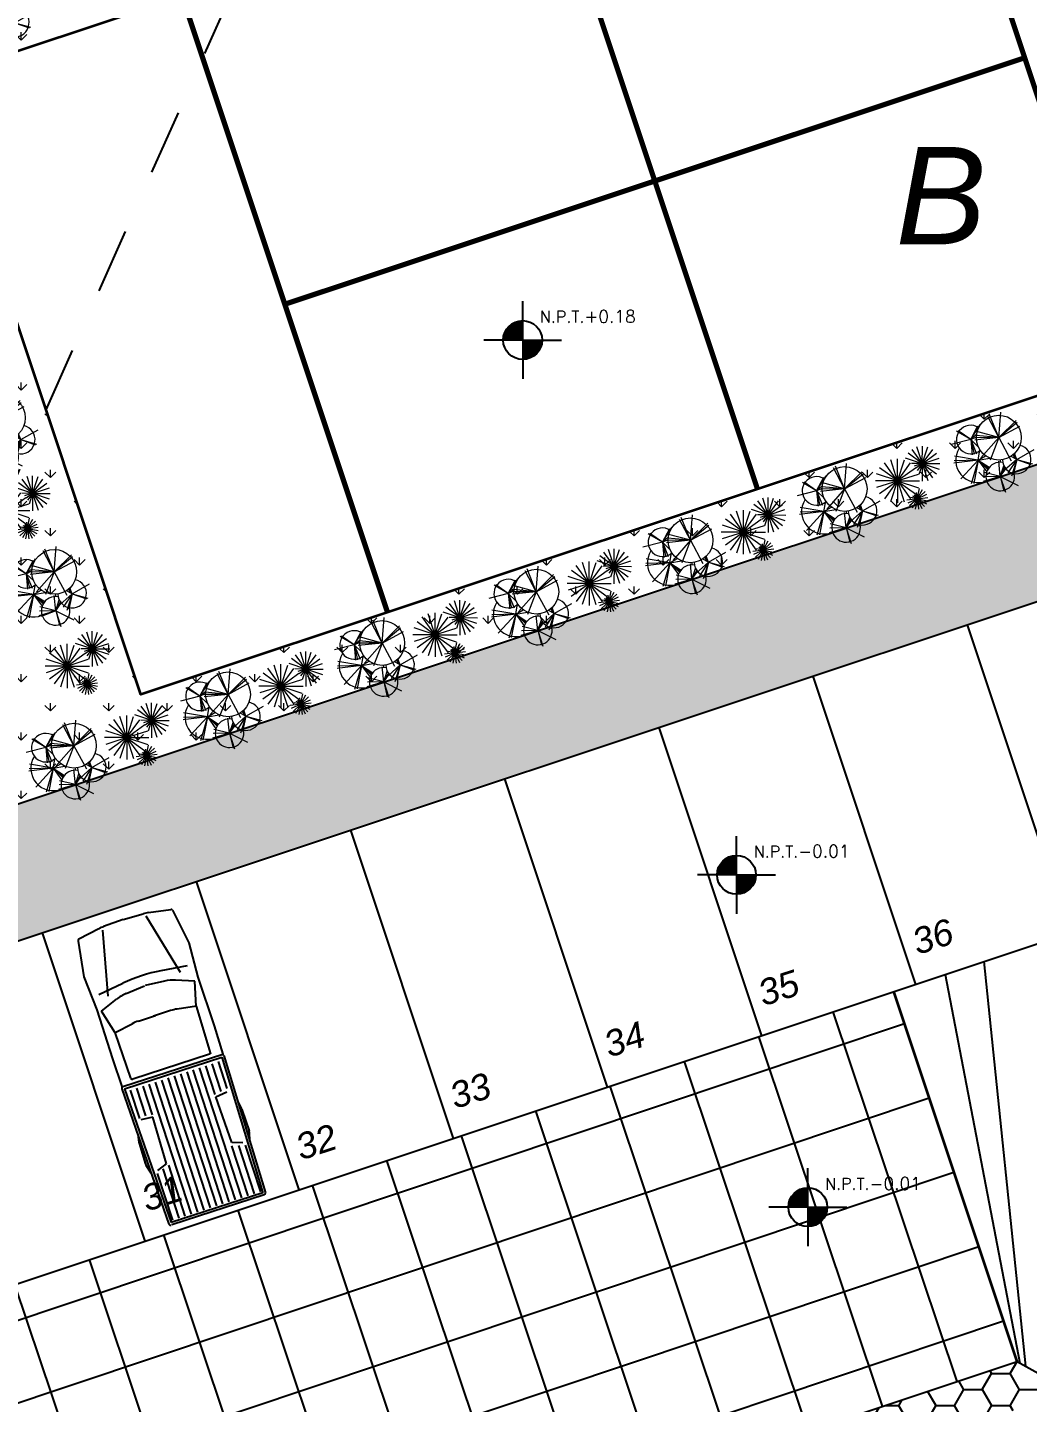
# Model space of a CAD drawing. Header units: millimetres. Extents: x 525387 to 527545, y 2235066 to 2235448.
# Drawn here: x 525603.71 to 525619.1, y 2235249.97 to 2235271.14 of the extents above; entities that cross this region are included whole.
import ezdxf
from ezdxf.enums import TextEntityAlignment as Align

# ---------------------------------------------------------------- set-up
doc = ezdxf.new("R2010")
doc.units = ezdxf.units.MM
doc.linetypes.add('JIS_02_1.0', pattern=[2, 1, -1])
for name, color, linetype in [('auxiliar', 6, 'Continuous'), ('EJES', 1, 'Continuous'), ('muebles', 2, 'Continuous'), ('pie de plano', 7, 'Continuous'), ('PISOS', 7, 'Continuous'), ('Texto', 7, 'Continuous')]:
    doc.layers.add(name, color=color, linetype=linetype)
doc.layers.add('jardin', color=72, linetype='Continuous', lineweight=5)
doc.layers.add('muro', color=5, linetype='Continuous', lineweight=35)
doc.styles.add('ARIAL', font='ariali.ttf')
doc.styles.add('NIVEL', font='romans')
pattern_1 = [(90, (-1981.939004174666, -211.1523106675595), (-0.449012806, 0.449012806), [0.1190625, -0.778963112]), (45, (-1981.939004174666, -211.1523106675595), (-0.4490128060534577, 0.4490128060534577), [0.1190625, -0.5159375]), (135, (-1981.939004174666, -211.1523106675595), (-0.4490128060534577, -0.4490128060534576), [0.1190625, -0.5159375])]
pattern_2 = [(0, (-1981.939004174666, -211.1523106675595), (0.428625, 0.24746675805), [0.2857499999999999, -0.5714999999999999]), (120, (-1981.939004174666, -211.1523106675595), (-0.4286249990634771, 0.2474667596721052), [0.2857499999999998, -0.5714999999999996]), (59.99999999999999, (-1981.939004174666, -211.1523106675595), (9.36522819294794e-10, 0.494933517722105), [-0.5714999999999999, 0.2857499999999999])]

# ---------------------------------------------------------------- blocks, each defined once
blk = doc.blocks.new('Arbo-p12')
at = {"color": 0, "linetype": 'ByBlock', "lineweight": 0}
for p, q in [((-0.09945709401501, 0.1825524877638605), (-0.3403838269256559, 0.4051013730745814)), ((-0.09945709401501, 0.1825524877638605), (-0.1356132411272652, 0.4940981494850954)), ((-0.09945709401501, 0.1825524877638605), (-0.1074507220736416, 0.4894871847450658)), ((-0.09945709401501, 0.1825524877638605), (-0.04596247985850208, 0.4867876671657798)), ((0.1654444836079677, 0.2784894576247351), (0.1012380212751178, 0.5282004195085828)), ((0.1654444836079677, 0.2784894576247351), (0.2733940111910297, 0.4590283148584596)), ((0.1654444836079677, 0.2784894576247351), (0.2773408917322135, 0.4382920194160924)), ((-0.09945709401501, 0.1825524877638605), (-0.4038031262973748, 0.2714040318060841)), ((-0.09945709401501, 0.1825524877638605), (-0.3980144917112823, 0.2385292821627031)), ((-0.09945709401501, 0.1825524877638605), (-0.2491042509019152, 0.07191034251168738)), ((-0.09945709401501, 0.1825524877638605), (-0.2183721527725425, 0.05834102786364928)), ((-0.09945709401501, 0.1825524877638605), (-0.2032355424297066, 0.0489319366850588)), ((-0.09945709401501, 0.1825524877638605), (-0.1899574522912311, 0.03883172599978091)), ((-0.09945709401501, 0.1825524877638605), (0.03442190526441326, 0.159203816530546)), ((-0.09945709401501, 0.1825524877638605), (-0.07240588186543039, 0.03245811781874022)), ((-0.09945709401501, 0.1825524877638605), (-0.04203283865625145, 0.08610863659155533)), ((0.1654444836079677, 0.2784894576247351), (-0.02910967280313285, 0.2589447612715267)), ((0.1654444836079677, 0.2784894576247351), (-0.02305159788099669, 0.2349050050647519)), ((0.1654444836079677, 0.2784894576247351), (-0.01607567987874499, 0.2021488315189971)), ((0.1654444836079677, 0.2784894576247351), (0.07460698168316968, 0.1810547487095855)), ((0.1912869320984432, -0.08140291117061205), (0.1580292908201565, 0.2263884639274987)), ((0.1654444836079677, 0.2784894576247351), (0.2028990161379305, 0.2055873213512632)), ((0.1654444836079677, 0.2784894576247351), (0.2330999254421608, 0.2027623710971878)), ((0.1654444836079677, 0.2784894576247351), (0.3572435578118477, 0.1567404148424138)), ((0.1654444836079677, 0.2784894576247351), (0.3436585484460159, 0.1852775967678375)), ((0.1912869320984432, -0.08140291117061205), (0.1885154619919192, 0.2180697781140359)), ((0.1912869320984432, -0.08140291117061205), (0.2716595651876356, 0.2152968828428821)), ((0.1912869320984432, -0.08140291117061205), (0.2190016331636822, 0.212523987571728)), ((-0.3074832109905653, -0.1018937197444366), (-0.3809867018928431, 0.0853118911108058)), ((-0.3074832109905653, -0.1018937197444366), (-0.3725427538281328, 0.1157687946434195)), ((-0.3074832109905653, -0.1018937197444366), (-0.3104882755280723, 0.1066058052098178)), ((-0.3074832109905653, -0.1018937197444366), (-0.2578444630142112, 0.1008138822734795)), ((0.1912869320984432, -0.08140291117061205), (-0.09971742908656489, 0.02951289967555382)), ((0.1912869320984432, -0.08140291117061205), (-0.0664597878082781, 0.1459745010640283)), ((0.1912869320984432, -0.08140291117061205), (0.4601195324312601, 0.06001474765824955)), ((0.1912869320984432, -0.08140291117061205), (0.4850627633899749, 0.03783158548901633)), ((-0.3074832109905653, -0.1018937197444366), (-0.507343275403616, -0.1674935225602729)), ((-0.3074832109905653, -0.1018937197444366), (-0.4967330011342612, -0.1492454022568394)), ((-0.3074832109905653, -0.1018937197444366), (-0.4226588173356135, -0.3325723143155553)), ((-0.3074832109905653, -0.1018937197444366), (-0.112246912438887, -0.08118529650845765)), ((-0.3074832109905653, -0.1018937197444366), (-0.168457054476695, -0.1474484213565678)), ((-0.3074832109905653, -0.1018937197444366), (-0.193463941107007, -0.1623478726825746)), ((-0.3074832109905653, -0.1018937197444366), (-0.2069262341160077, -0.1728698851188635)), ((-0.08741089502086342, -0.3119095872141122), (-0.2277341135656372, -0.157430554482322)), ((0.1912869320984432, -0.08140291117061205), (-0.1052603692996122, -0.242230836897553)), ((0.1912869320984432, -0.08140291117061205), (0.338174847744209, -0.3531466477437188)), ((0.1912869320984432, -0.08140291117061205), (0.388061309661639, -0.3170990092187149)), ((0.1912869320984432, -0.08140291117061205), (0.4130045406203537, -0.3032345328629442)), ((0.1912869320984432, -0.08140291117061205), (0.5183204046682617, -0.1063589686109994)), ((-0.08741089502086342, -0.3119095872141122), (-0.304254691591202, -0.2441712511492324)), ((-0.08741089502086342, -0.3119095872141122), (-0.2837221160287666, -0.2681990802747973)), ((-0.08741089502086342, -0.3119095872141122), (-0.2619663918384558, -0.1978417966254108)), ((-0.08741089502086342, -0.3119095872141122), (-0.1539477203546766, -0.4952958347374364)), ((-0.08741089502086342, -0.3119095872141122), (-0.1447490113881557, -0.5142946654390551)), ((-0.08741089502086342, -0.3119095872141122), (-0.04879098096027828, -0.2390760849195701)), ((-0.08741089502086342, -0.3119095872141122), (-0.02860795749807729, -0.266185138638608)), ((-0.08741089502086342, -0.3119095872141122), (-0.02001231440516832, -0.2759558923497915)), ((-0.08741089502086342, -0.3119095872141122), (-0.01275229881134759, -0.2835568780088644)), ((-0.08741089502086342, -0.3119095872141122), (0.03946655136610412, -0.5363648118995229))]:
    blk.add_line(p, q, dxfattribs=at)
blk.add_circle((0.1912869320984432, -0.08140291117061205), 0.2872250582012303, dxfattribs=at)
for centre, radius, start, end in [((-0.09945709401501, 0.1825524877638605), 0.2872250582012303, 57.49040998641255, 202.5719847777969), ((0.1654444836079677, 0.2784894576247352), 0.1833465435664465, 326.1895167280852, 222.0247516634134), ((-0.3074832109905652, -0.1018937197444367), 0.1833465435664465, 350.2838044240218, 282.3951209920781), ((-0.08741089502086331, -0.3119095872141122), 0.1833465435664465, 91.44372134915663, 347.743530791549), ((-0.09945709401501, 0.1825524877638605), 0.2872250582012303, 265.0692222164591, 270.8897798021474)]:
    blk.add_arc(centre, radius, start, end, dxfattribs=at)
blk = doc.blocks.new('Arbo-p11')
at = {"color": 0, "linetype": 'ByBlock', "lineweight": 0}
for p, q in [((-0.03763756430225819, 0.163374348153109), (-0.217159280900016, 0.4104647932102127)), ((-0.03849758010914052, 0.1629361482125352), (-0.1328777318256156, 0.4534083873864336)), ((-0.04126426564766718, 0.163374348153109), (0.1382574509500902, 0.4104647932102127)), ((-0.04040424984078574, 0.1629361482125356), (0.05397590187568934, 0.453408387386434)), ((-0.03945091497496268, 0.1627851548033699), (-0.03945091497496268, 0.4682057414846272)), ((-0.03651685195300371, 0.1649168763686711), (-0.3269890911269016, 0.2592970280851462)), ((-0.03695505189357619, 0.1640568605617892), (-0.2840454969506803, 0.3435785771595471)), ((-0.04238497799692166, 0.1649168763686707), (0.2480872611769762, 0.2592970280851462)), ((-0.04194677805634829, 0.1640568605617892), (0.2051436670007558, 0.3435785771595471)), ((-0.2836893419357962, -0.1074223704625676), (-0.3456976836416141, 0.02482332054843036)), ((-0.03636585854383846, 0.1658702112344946), (-0.341786445225096, 0.1658702112344946)), ((-0.03651685195300371, 0.1668235461003168), (-0.3269890911269024, 0.0724433943838417)), ((-0.2841327870895041, -0.1075505428520331), (-0.3022400585782223, 0.03738421471603844)), ((-0.03695505189357708, 0.1676835619071991), (-0.2840454969506812, -0.01183815469055874)), ((-0.03763756430225819, 0.1683660743158798), (-0.217159280900016, -0.07872437074122432)), ((-0.03849758010913963, 0.1688042742564531), (-0.1328777318256151, -0.1216679649174452)), ((-0.04253597140608691, 0.1658702112344942), (0.2628846152751703, 0.1658702112344942)), ((-0.04238497799692166, 0.1668235461003172), (0.2480872611769771, 0.07244339438384215)), ((-0.0419467780563474, 0.1676835619071991), (0.2051436670007558, -0.01183815469055874)), ((-0.04126426564766718, 0.1683660743158793), (0.1382574509500902, -0.07872437074122476)), ((-0.04040424984078574, 0.1688042742564527), (0.05397590187568934, -0.1216679649174456)), ((-0.03945091497496268, 0.1689552676656188), (-0.03945091497496268, -0.1364653190156383)), ((0.1953335022018055, -0.175060160876516), (0.3382228357914097, 0.02161013450439094)), ((0.1960180271041445, -0.1754089437350702), (0.2711393953621688, 0.05579085464273289)), ((-0.2828517013715308, -0.1059036536696404), (-0.4277864589396019, -0.1240109251583587)), ((-0.2828668342738896, -0.1063650025192488), (-0.4263034345084373, -0.07879873789677308)), ((-0.2829798737609963, -0.105460208515933), (-0.4152255647719942, -0.1674685502217509)), ((-0.2830237911541527, -0.1067990950249508), (-0.41092166024266, -0.03625767233798807)), ((-0.2832388050357755, -0.1050780745594337), (-0.3898502998436337, -0.2049176779586645)), ((-0.2833072079792969, -0.1071634391877884), (-0.3831468113785281, -0.0005519443799301416)), ((-0.2836031491986131, -0.1047946577342894), (-0.3541445718855762, -0.2326925268227972)), ((-0.2840372417043147, -0.1046377008540264), (-0.3116035063267912, -0.2480743010885737)), ((-0.2857796762718963, -0.1062694571340594), (-0.1965552848700394, -0.09512230164397431)), ((-0.285764543369537, -0.1058081082844519), (-0.1423279431349898, -0.1333743729069276)), ((-0.2856515038824312, -0.1067129022877672), (-0.2213026976848658, -0.0765405561602234)), ((-0.2856075864892744, -0.1053740157787499), (-0.1577097174007671, -0.1759154384657121)), ((-0.2853925726076516, -0.1070950362442666), (-0.236504216537871, -0.06131203611239458)), ((-0.2853241696641302, -0.1050096716159123), (-0.185484566264899, -0.2116211664237705)), ((-0.285028228444814, -0.1073784530694117), (-0.2500939734895338, -0.04403954386138023)), ((-0.2849420357076313, -0.1047507403411331), (-0.222933694001813, -0.2369964313521306)), ((-0.2845941359391124, -0.1075354099496743), (-0.2667433379524853, -0.01465166927093722)), ((-0.284498590553923, -0.1046225679516676), (-0.2663913190652047, -0.2495573255197391)), ((0.199232362684991, -0.1730735922363042), (-0.04386549156077259, -0.1730735922363042)), ((0.1991121803024865, -0.1723147905367287), (-0.0320876180753167, -0.2474361587947539)), ((0.1987633974439318, -0.1716302656343892), (0.002093102063025251, -0.3145195992239943)), ((0.1991121803024865, -0.1738323939358805), (0.04939654229667245, -0.1251868343137158)), ((0.1982201554056353, -0.1710870235960928), (0.0553308218160311, -0.3677573189769997)), ((0.1987633974439327, -0.17451691883822), (0.1013662940220794, -0.1037537810977064)), ((0.1975356305032963, -0.1707382407375385), (0.122414262245272, -0.4019380391153416)), ((0.1982201554056353, -0.175060160876516), (0.1326960331551021, -0.08487394365613823)), ((0.1975356305032954, -0.1754089437350707), (0.1609826787180497, -0.062910525790458)), ((0.1943212949224498, -0.1730735922363046), (0.4374191491682133, -0.1730735922363046)), ((0.1944414773049543, -0.1738323939358809), (0.4256412756827566, -0.09871102567785575)), ((0.1944414773049543, -0.1723147905367283), (0.4256412756827574, -0.2474361587947535)), ((0.194790260163509, -0.17451691883822), (0.3914605555444155, -0.03162758524861489)), ((0.194790260163509, -0.1716302656343892), (0.3914605555444155, -0.3145195992239943)), ((0.1953335022018055, -0.1710870235960932), (0.3382228357914097, -0.3677573189770001)), ((0.1960180271041445, -0.170738240737539), (0.2711393953621688, -0.4019380391153421)), ((0.1967768288037199, -0.1755291261175752), (0.1967768288037199, -0.02587380216266869)), ((0.1967768288037199, -0.1706180583550335), (0.1967768288037199, -0.4137159126007971))]:
    blk.add_line(p, q, dxfattribs=at)
blk = doc.blocks.new('Chtr02pl')
at = {"color": 0, "linetype": 'ByBlock'}
for p, q in [((0.1695824161478754, 0.7926166130251318), (0.7237127086335136, 0.8785611797595152)), ((0.7237127086335136, 0.8785611797595152), (1.268196613188422, 0.8425142143667586)), ((1.268196613188422, 0.8425142143667586), (2.05903626673819, 0.850948401731614)), ((2.05903626673819, 0.850948401731614), (2.515077348322734, 0.8417330182348906)), ((2.541007623328198, 0.8540390920206846), (4.746410936604832, 0.8079869190737554)), ((3.286260531017092, 0.8384770786748845), (3.405694463564203, 0.858566465475576)), ((3.417217345689721, 0.8596138941695699), (3.759423091808685, 0.8646297719409972)), ((3.917667008297485, 0.8252923518194848), (3.78022767657194, 0.8620506613827388)), ((0.08877819192207426, 0.4298531826188423), (0.1484533574621878, 0.7718823999188658)), ((1.051396921454682, 0.743616373315831), (0.9994884181771226, 0.3363153151906886)), ((1.310709407429385, 0.7807234862817154), (1.205829929720039, 0.5059332336152806)), ((1.689511043588368, 0.6828117723945866), (1.310709407429385, 0.7807234862817154)), ((1.687342050804375, 0.6849349893992098), (1.637627545063708, 0.3929365094879813)), ((2.451278779986978, 0.6727283699092368), (1.687342050804375, 0.6849349893992098)), ((2.452619347510051, 0.6476826309720423), (2.452619347510051, -0.5915892100047699)), ((2.515077348322734, -0.7725512069239926), (2.515077348322734, 0.8417330182348906)), ((2.55317734832272, -0.7595915487000298), (2.55317734832272, 0.8156849696672452)), ((2.55317734832272, 0.8156849696672452), (4.73318066159942, 0.7701631873231918)), ((2.601559734135662, 0.7392467104836555), (3.034301676980306, 0.7392467104836555)), ((2.601559734135662, 0.6376467104836365), (3.051271949248701, 0.6376467104836365)), ((3.105499316717214, 0.5380100771000684), (3.087423727548469, 0.7234764912841456)), ((3.90633440389712, 0.7161124345082044), (3.850071831646062, 0.5577557517544278)), ((3.925240971072185, 0.6376467104836365), (4.705873495419326, 0.6376467104836365)), ((3.950696379474778, 0.7392467104836555), (4.705873495419326, 0.7392467104836555)), ((4.73318066159942, 0.7701631873231918), (4.73318066159942, -0.7140697663559195)), ((4.771280661599405, 0.7825924549443357), (4.771280661599405, -0.7137934981064973)), ((1.118260725949142, 0.612329002953004), (0.1302136577611464, 0.3785713328362021)), ((2.601559734135662, 0.5360467104836175), (3.068242221517096, 0.5360467104836175)), ((2.601559734135662, 0.4344467104836554), (4.705873495419326, 0.4344467104836554)), ((3.850071831646062, 0.5577557517544278), (3.105499316717214, 0.5380100771000684)), ((3.899785562669535, 0.5360467104836175), (4.705873495419326, 0.5360467104836175)), ((0.06741513206350191, 0.02804671048363616), (0.08018758176945084, 0.3492945747386216)), ((1.167842168941149, 0.3389339804673455), (1.142659459887568, 0.03522133344887379)), ((1.628985022874758, 0.2881039690864213), (1.630122813460275, 0.0125175207912207)), ((2.601559734135662, 0.3328467104836363), (4.705873495419326, 0.3328467104836363)), ((2.601559734135662, 0.2312467104836173), (4.705873495419326, 0.2312467104836173)), ((0.06741513206350191, 0.02804671048363616), (0.08018758176945084, -0.2932011537713493)), ((1.167842168941149, -0.2828405595000731), (1.142659459887568, 0.02087208751839853)), ((1.628985022874758, -0.232010548119149), (1.630122813460275, 0.04357590017599478)), ((2.601559734135662, 0.1296467104836552), (4.705873495419326, 0.1296467104836552)), ((2.601559734135662, 0.02804671048363616), (4.705873495419326, 0.02804671048363616)), ((2.601559734135662, -0.07355328951638285), (4.705873495419326, -0.07355328951638285)), ((2.601559734135662, -0.175153289516345), (4.705873495419326, -0.175153289516345)), ((0.08877819192207426, -0.37375976165157), (0.1484533574621878, -0.7157889789515934)), ((1.118260725949142, -0.5562355819857316), (0.1302136577611464, -0.3224779118689298)), ((1.051396921454682, -0.6875229523485586), (0.9994884181771226, -0.2802218942234163)), ((1.687342050804375, -0.6288415684319375), (1.637627545063708, -0.336843088520709)), ((2.601559734135662, -0.276753289516364), (4.705873495419326, -0.276753289516364)), ((2.601559734135662, -0.378353289516383), (4.705873495419326, -0.378353289516383)), ((1.310709407429385, -0.7246300653144431), (1.205829929720039, -0.4498398126480652)), ((1.689511043588368, -0.6267183514273142), (1.310709407429385, -0.7246300653144431)), ((2.427625165764823, -0.6170128999650615), (1.687342050804375, -0.6288415684319375)), ((2.601559734135662, -0.4799532895163452), (3.068242221517096, -0.4799532895163452)), ((2.601559734135662, -0.5815532895163642), (3.051271949248701, -0.5815532895163642)), ((3.105499316717214, -0.4819166561327961), (3.087423727548469, -0.6673830703168733)), ((3.850071831646062, -0.5016623307871555), (3.105499316717214, -0.4819166561327961)), ((3.90633440389712, -0.6600190135409321), (3.850071831646062, -0.5016623307871555)), ((3.88281529040114, -0.4799532895163452), (4.705873495419326, -0.4799532895163452)), ((3.908270698803733, -0.5815532895163642), (4.705873495419326, -0.5815532895163642)), ((0.1695824161478754, -0.7365231920578594), (0.7237127086335136, -0.8224677587922429)), ((0.7237127086335136, -0.8224677587922429), (1.268196613188422, -0.7864207933994862)), ((1.268196613188422, -0.7864207933994862), (2.05903626673819, -0.7948549807643417)), ((2.05903626673819, -0.7948549807643417), (2.522570764718353, -0.7854881751511016)), ((2.541007623328198, -0.7979456710534123), (4.746410936604832, -0.7518934981064831)), ((2.55317734832272, -0.7595915487000298), (4.73318066159942, -0.7140697663559195)), ((2.601559734135662, -0.6831532895163832), (3.059757085382898, -0.6831532895163832)), ((3.286260531017092, -0.7823836577076122), (3.405694463564203, -0.8024730445083037)), ((3.417217345689721, -0.8035204732022976), (3.759423091808685, -0.8085363509737249)), ((3.917667008297485, -0.7691989308522125), (3.78022767657194, -0.8059572404154665)), ((3.950696379474778, -0.6831532895163832), (4.705873495419326, -0.6831532895163832))]:
    blk.add_line(p, q, dxfattribs=at)
for centre, radius, start, end in [((2.540477348322725, 0.8286446278912649), 0.0254, 88.80375089556102, 180), ((3.418334126573029, 0.7834220783331034), 0.07619999999999999, 90.83975225931604, 99.54805961684913), ((3.760539872691993, 0.7884379561045307), 0.07619999999999999, 75.02662664068635, 90.83975225931594), ((0.1734753633995751, 0.7675167133899663), 0.0254, 98.81622288351262, 170.1030056673582), ((2.427219361788048, 0.6477095628098368), 0.0254, 359.9392487823791, 89.08457305436019), ((4.745880661599415, 0.7825924549443357), 0.0254, 359.9999999999999, 88.80375089556097), ((0.6893063344196548, 0.3250767059250279), 0.6095999999999999, 170.1030056673586, 177.7231841728294), ((1.775357381576384, 0.2885611066486149), 0.6095999999999999, 159.1095934835429, 175.2600923175067), ((3.418323887437509, 0.02804671048363616), 2.4384, 172.7370896758651, 187.2629103241347), ((2.23857982748217, 0.2906207518743713), 0.6095999999999999, 170.3376971659614, 180.2365509208677), ((0.6893063344196548, -0.2689832849577556), 0.6095999999999999, 182.2768158271705, 189.8969943326414), ((1.775357381576384, -0.2324676856813426), 0.6095999999999999, 184.7399076824933, 200.890406516457), ((2.23857982748217, -0.234527330907099), 0.6095999999999999, 179.7634490791323, 189.6623028340385), ((2.427219361788048, -0.5916161418425645), 0.0254, 270.9154269456398, 0.06075121762085399), ((0.1734753633995751, -0.711423292422694), 0.0254, 189.8969943326417, 261.1837771164875), ((2.540477348322725, -0.7725512069239926), 0.0254, 180, 271.1962491044389), ((3.418334126573029, -0.7273286573658311), 0.07619999999999999, 260.4519403831508, 269.160247740684), ((3.760539872691993, -0.7323445351372584), 0.07619999999999999, 269.160247740684, 284.9733733593137), ((4.745880661599415, -0.7264990339770634), 0.0254, 271.196249104439, 3.684970775476871e-14)]:
    blk.add_arc(centre, radius, start, end, dxfattribs=at)
blk = doc.blocks.new('Nptpl')
at = {"color": 0, "linetype": 'ByBlock'}
for q in [(4.263256414560601e-14, 0.1666666666669414), (-0.166666666666624, 2.747431911605721e-13), (4.263256414560601e-14, -0.1666666666663919), (0.1666666666667093, 2.747431911605721e-13)]:
    blk.add_line((4.263256414560601e-14, 2.747431911605721e-13), q, dxfattribs=at)
at = {"color": 0, "linetype": 'ByBlock', "const_width": 0.08333333333333333}
for points in [[(8.526512829121202e-14, 0.04166666666886461, 0.4142135623846828), (-0.0416666666665814, 5.494863823211441e-13, 1)], [(8.526512829121202e-14, -0.04166666666777037, 0.4142135623829513), (0.04166666666650087, 5.494863823211441e-13, 1)]]:
    blk.add_lwpolyline(points, format="xyb", dxfattribs=at)
at = {"color": 0, "linetype": 'ByBlock'}
blk.add_circle((0, 0), 0.08333333333333333, dxfattribs=at)
at = {"color": 0, "linetype": 'ByBlock', "style": 'NIVEL'}
blk.add_text('N.P.T.', height=0.05, dxfattribs=at).set_placement((0.2646358372095595, 0.07474815208612709), align=Align.RIGHT)
blk.add_attdef('NPT-PLA', (0.2646358372095595, 0.07474815208612709), '', height=0.05, dxfattribs=at)

msp = doc.modelspace()

# ---------------------------------------------------------------- hatches: boundary and pattern name
at = {"layer": 'jardin'}
h = msp.add_hatch(dxfattribs=at)
h.set_pattern_fill('GRASS', color=72, scale=0.025)
h.set_pattern_definition([(90, (194.1935024295235, -22.17156315827742), (-0.449012806, 0.449012806), [0.1190625, -0.778963112]), (45, (194.1935024295235, -22.17156315827742), (-0.4490128060534577, 0.4490128060534577), [0.1190625, -0.5159375]), (135, (194.1935024295235, -22.17156315827742), (-0.4490128060534577, -0.4490128060534576), [0.1190625, -0.5159375])])
edge = h.paths.add_edge_path()
edge.add_line((525532.9685651099, 2235265.018777107), (525533.3434039074, 2235265.946524886))
edge.add_line((525533.3434039074, 2235265.946524886), (525531.9062651811, 2235266.527166621))
edge.add_line((525531.9062651811, 2235266.527166621), (525534.1539047417, 2235272.090269749))
edge.add_line((525534.1539047417, 2235272.090269749), (525536.193709222, 2235271.266135243))
edge.add_line((525536.193709222, 2235271.266135243), (525536.562877167, 2235272.179857971))
edge.add_line((525536.562877167, 2235272.179857971), (525545.1662853189, 2235268.821973717))
edge.add_line((525545.1662853189, 2235268.821973717), (525547.3497467478, 2235274.82330218))
edge.add_line((525547.3497467478, 2235274.82330218), (525544.7313748535, 2235273.015255336))
edge.add_line((525544.7313748535, 2235273.015255336), (525543.2781960585, 2235272.639106617))
edge.add_line((525543.2781960585, 2235272.639106617), (525541.1485370866, 2235273.090486108))
edge.add_line((525541.1485370866, 2235273.090486108), (525539.9398361517, 2235273.743141092))
edge.add_line((525539.9398361517, 2235273.743141092), (525538.2110542965, 2235276.000038548))
edge.add_line((525538.2110542965, 2235276.000038548), (525537.3736256876, 2235277.555641114))
edge.add_line((525537.3736256876, 2235277.555641114), (525537.8291464725, 2235279.042329289))
edge.add_line((525537.8291464725, 2235279.042329289), (525538.5619413613, 2235280.955201727))
edge.add_line((525538.5619413613, 2235280.955201727), (525539.6831508342, 2235281.758453705))
edge.add_line((525539.6831508342, 2235281.758453705), (525542.1579888097, 2235281.527801211))
edge.add_line((525542.1579888097, 2235281.527801211), (525543.0625858817, 2235281.397905624))
edge.add_line((525543.0625858817, 2235281.397905624), (525544.237610196, 2235281.544910648))
edge.add_line((525544.237610196, 2235281.544910648), (525545.2389396823, 2235280.937943125))
edge.add_line((525545.2389396823, 2235280.937943125), (525545.3998439282, 2235280.590086101))
edge.add_line((525545.3998439282, 2235280.590086101), (525546.3509289569, 2235280.368002899))
edge.add_line((525546.3509289569, 2235280.368002899), (525547.600497491, 2235279.717446517))
edge.add_line((525547.600497491, 2235279.717446517), (525548.5040015223, 2235277.995816217))
edge.add_line((525548.5040015223, 2235277.995816217), (525549.4494635365, 2235280.59445525))
edge.add_line((525549.4494635365, 2235280.59445525), (525547.0341694856, 2235282.223591658))
edge.add_arc((525553.4010597232, 2235290.10956279), 10.13537527618222, 170.284472681075, 231.0836617792268, ccw=False)
edge.add_line((525543.4110483121, 2235291.819973266), (525550.0208712292, 2235308.245539475))
edge.add_arc((525555.8299656212, 2235305.755869185), 6.320129413924658, 80.38193008596693, 156.8009227968103, ccw=False)
edge.add_line((525556.8859309562, 2235311.987159021), (525568.065963876, 2235310.309437103))
edge.add_line((525568.065963876, 2235310.309437103), (525571.100602373, 2235308.445894439))
edge.add_line((525571.100602373, 2235308.445894439), (525574.6095270728, 2235309.283263758))
edge.add_line((525574.6095270728, 2235309.283263758), (525591.9766387951, 2235306.280143735))
edge.add_line((525591.9766387951, 2235306.280143735), (525597.5764745408, 2235303.843793575))
edge.add_line((525597.5764745408, 2235303.843793575), (525606.9181822436, 2235297.037171795))
edge.add_line((525606.9181822436, 2235297.037171795), (525607.4802795019, 2235296.512781397))
edge.add_line((525607.4802795019, 2235296.512781397), (525607.7313576707, 2235296.885019429))
edge.add_line((525607.7313576707, 2235296.885019429), (525605.0168321515, 2235299.331365688))
edge.add_line((525605.0168321515, 2235299.331365688), (525606.1571826885, 2235308.315870588))
edge.add_line((525606.1571826885, 2235308.315870588), (525587.9557378056, 2235310.626073285))
edge.add_line((525587.9557378056, 2235310.626073285), (525576.383262146, 2235312.094899778))
edge.add_line((525576.383262146, 2235312.094899778), (525549.9333449753, 2235316.064083598))
edge.add_line((525549.9333449753, 2235316.064083598), (525525.9451853664, 2235256.452939874))
edge.add_line((525525.9451853664, 2235256.452939874), (525533.2269897189, 2235254.979274598))
edge.add_arc((525533.8274825849, 2235265.506826035), 10.54466362321378, 266.7353789843571, 327.767703411439)
edge.add_arc((525538.862284269, 2235264.345332306), 5.916612411177084, 311.0411354373542, 382.0561272641166)
edge.add_line((525544.3458979388, 2235266.567107169), (525544.7558909323, 2235267.693988821))
edge.add_line((525544.7558909323, 2235267.693988821), (525540.3056363409, 2235269.430909766))
edge.add_line((525540.3056363409, 2235269.430909766), (525538.1183970077, 2235264.017302446))
edge.add_line((525538.1183970077, 2235264.017302446), (525535.220947462, 2235265.18794805))
edge.add_line((525535.220947462, 2235265.18794805), (525534.8463408679, 2235264.260764197))
edge.add_line((525534.8463408679, 2235264.260764197), (525534.1128909915, 2235263.949433194))
edge.add_arc((525532.2472092394, 2235263.099885316), 2.049999999645656, -100.03482796230941, 24.482393480616622, ccw=False)
edge.add_line((525531.890003354, 2235261.081246181), (525531.4886372016, 2235260.087830096))
edge.add_arc((525530.6343550509, 2235259.107931118), 1.299999999730877, -272.9178751744206, 48.917875213800016, ccw=False)
edge.add_line((525530.7005309252, 2235260.4062457), (525531.1018970774, 2235261.399661786))
edge.add_arc((525532.2472092387, 2235263.099885316), 2.049999999851757, 69.39759662553149, 236.0348279646576, ccw=False)
h.paths.add_polyline_path([(525537.1375270657, 2235274.936899961), (525536.4819655273, 2235273.314328216), (525534.905752974, 2235273.951159425), (525535.5613145124, 2235275.573731171)], flags=16)
h = msp.add_hatch(dxfattribs=at)
h.set_pattern_fill('GRASS', color=72, scale=0.025)
h.set_pattern_definition(pattern_1)
edge = h.paths.add_edge_path()
edge.add_line((525636.9455999916, 2235268.081293845), (525638.9229341198, 2235271.135288808))
edge.add_line((525638.9229341198, 2235271.135288808), (525645.1812575532, 2235268.538234785))
edge.add_line((525645.1812575532, 2235268.538234785), (525645.265557539, 2235271.011437382))
edge.add_line((525645.265557539, 2235271.011437382), (525614.3371159103, 2235290.934354713))
edge.add_line((525614.3371159103, 2235290.934354713), (525609.00669024, 2235295.738165472))
edge.add_line((525609.00669024, 2235295.738165472), (525608.7388687962, 2235295.341104557))
edge.add_line((525608.7388687962, 2235295.341104557), (525615.9158335903, 2235288.645588127))
edge.add_line((525615.9158335903, 2235288.645588127), (525619.4931245319, 2235285.100241358))
edge.add_line((525619.4931245319, 2235285.100241358), (525626.0822137087, 2235278.146163472))
edge.add_line((525626.0822137087, 2235278.146163472), (525630.6105035663, 2235273.191901902))
edge.add_line((525630.6105035663, 2235273.191901902), (525636.2701835615, 2235268.043112235))
edge.add_arc((525636.5945163337, 2235268.298808937), 0.4130042983129986, 218.251455587989, 328.2195720236954)
h = msp.add_hatch(dxfattribs=at)
h.set_pattern_fill('GRASS', color=72, scale=0.025)
h.set_pattern_definition([(90, (0, 0), (-0.449012806, 0.449012806), [0.1190625, -0.778963112]), (45, (0, 0), (-0.4490128060534577, 0.4490128060534577), [0.1190625, -0.5159375]), (135, (0, 0), (-0.4490128060534577, -0.4490128060534576), [0.1190625, -0.5159375])])
edge = h.paths.add_edge_path()
edge.add_line((525618.0629432222, 2235283.701824637), (525614.5294332004, 2235287.203781437))
edge.add_line((525614.5294332004, 2235287.203781437), (525607.2363289868, 2235294.00764637))
edge.add_line((525607.2363289868, 2235294.00764637), (525606.9532373651, 2235293.587946526))
edge.add_line((525606.9532373651, 2235293.587946526), (525614.1828331029, 2235286.843329764))
edge.add_line((525614.1828331029, 2235286.843329764), (525617.7053978947, 2235283.352220457))
edge.add_line((525617.7053978947, 2235283.352220457), (525622.6075460893, 2235278.178528094))
edge.add_line((525622.6075460893, 2235278.178528094), (525624.2520331242, 2235276.442948166))
edge.add_line((525624.2520331242, 2235276.442948166), (525628.7062945096, 2235271.569678852))
edge.add_arc((525634.9186132073, 2235276.559460541), 7.968113007783279, 218.7716957493611, 233.6559660666527)
edge.add_line((525630.1964513541, 2235270.141360173), (525633.1986056595, 2235266.972907857))
edge.add_line((525633.1986056595, 2235266.972907857), (525633.2121527304, 2235266.926232727))
edge.add_line((525633.2121527304, 2235266.926232727), (525633.5744928159, 2235266.883752506))
edge.add_line((525633.5744928159, 2235266.883752506), (525629.0862992101, 2235271.895039319))
edge.add_line((525629.0862992101, 2235271.895039319), (525624.618069241, 2235276.783591227))
edge.add_line((525624.618069241, 2235276.783591227), (525618.0629432222, 2235283.701824637))
h = msp.add_hatch(dxfattribs=at)
h.set_pattern_fill('GRASS', color=72, scale=0.025)
h.set_pattern_definition(pattern_1)
h.paths.add_polyline_path([(525624.6813222884, 2235274.194607804), (525623.3735464438, 2235275.625404818), (525620.1822073393, 2235278.993521426), (525613.3542545586, 2235276.718337057), (525614.1571920076, 2235274.30867784), (525621.2725667717, 2235276.679635867), (525624.4338441414, 2235267.192469515), (525605.4595114372, 2235260.869914776), (525602.2982340675, 2235270.357081128), (525609.4136088316, 2235272.728039155), (525608.5464596848, 2235275.33040119), (525600.9616807719, 2235278.705679202), (525600.4103970624, 2235277.467475718), (525603.7136378972, 2235275.996778143), (525599.9309871166, 2235267.500805387), (525596.9889793183, 2235268.810671652), (525596.445579789, 2235267.590176325), (525600.6724405437, 2235265.708256669), (525602.9180669881, 2235258.969008842), (525627.0727686713, 2235267.017746364)])
at = {"layer": 'PISOS'}
h = msp.add_hatch(dxfattribs=at)
h.set_pattern_fill('HONEY', color=9, scale=0.09)
h.set_pattern_definition(pattern_2)
edge = h.paths.add_edge_path()
edge.add_line((525606.9532373651, 2235293.587946526), (525607.2363289868, 2235294.00764637))
edge.add_line((525607.2363289868, 2235294.00764637), (525606.3479130142, 2235294.836465225))
edge.add_line((525606.3479130142, 2235294.836465225), (525605.8445237541, 2235294.090161281))
edge.add_arc((525605.9721426611, 2235292.896966655), 1.199999999830135, 96.10489892490847, 124.1823590114058)
edge.add_line((525605.2979482228, 2235293.889670971), (525594.7123011063, 2235301.60266077))
edge.add_line((525594.7123011063, 2235301.60266077), (525591.0525401771, 2235303.194932317))
edge.add_line((525591.0525401771, 2235303.194932317), (525575.182638465, 2235305.939154865))
edge.add_line((525575.182638465, 2235305.939154865), (525574.2028669307, 2235306.540823254))
edge.add_line((525574.2028669307, 2235306.540823254), (525573.5749101448, 2235305.518243049))
edge.add_line((525573.5749101448, 2235305.518243049), (525574.7510732597, 2235304.795972457))
edge.add_line((525574.7510732597, 2235304.795972457), (525577.9330706495, 2235304.24574164))
edge.add_line((525577.9330706495, 2235304.24574164), (525579.0839622102, 2235298.82506341))
edge.add_line((525579.0839622102, 2235298.82506341), (525578.0409486827, 2235296.482416672))
edge.add_line((525578.0409486827, 2235296.482416672), (525577.7984083681, 2235295.937662207))
edge.add_line((525577.7984083681, 2235295.937662207), (525576.9142228351, 2235295.426904986))
edge.add_line((525576.9142228351, 2235295.426904986), (525575.7266137406, 2235295.955662622))
edge.add_line((525575.7266137406, 2235295.955662622), (525574.6303591912, 2235296.443746593))
edge.add_line((525574.6303591912, 2235296.443746593), (525574.2236225482, 2235295.530201136))
edge.add_line((525574.2236225482, 2235295.530201136), (525575.3198770975, 2235295.042117164))
edge.add_line((525575.3198770975, 2235295.042117164), (525574.1301672953, 2235292.369985199))
edge.add_line((525574.1301672953, 2235292.369985199), (525575.226421845, 2235291.881901227))
edge.add_line((525575.226421845, 2235291.881901227), (525575.9362163139, 2235293.476125706))
edge.add_line((525575.9362163139, 2235293.476125706), (525578.7361371672, 2235295.093523571))
edge.add_line((525578.7361371672, 2235295.093523571), (525580.3387425096, 2235298.693034103))
edge.add_line((525580.3387425096, 2235298.693034103), (525579.2065739105, 2235304.025527525))
edge.add_line((525579.2065739105, 2235304.025527525), (525590.7060031955, 2235302.037046834))
edge.add_line((525590.7060031955, 2235302.037046834), (525594.1124133674, 2235300.55500194))
edge.add_line((525594.1124133674, 2235300.55500194), (525595.0989541203, 2235299.836181571))
edge.add_line((525595.0989541203, 2235299.836181571), (525590.2276901774, 2235288.895143621))
edge.add_line((525590.2276901774, 2235288.895143621), (525591.3239447267, 2235288.407059649))
edge.add_line((525591.3239447267, 2235288.407059649), (525593.5868117566, 2235293.489542213))
edge.add_line((525593.5868117566, 2235293.489542213), (525595.8714388438, 2235292.472360698))
edge.add_line((525595.8714388438, 2235292.472360698), (525596.2781754866, 2235293.385906155))
edge.add_line((525596.2781754866, 2235293.385906155), (525593.9935483993, 2235294.40308767))
edge.add_line((525593.9935483993, 2235294.40308767), (525596.0907676786, 2235299.113519294))
edge.add_line((525596.0907676786, 2235299.113519294), (525605.4887313502, 2235292.265907888))
edge.add_arc((509013.475930431, 2231769.083826202), 16961.94861348718, 11.982317951034474, 11.98824039447959, ccw=False)
edge.add_line((525605.8528204352, 2235290.550836786), (525603.4026747464, 2235285.047719467))
edge.add_line((525603.4026747464, 2235285.047719467), (525601.4293808372, 2235283.90782962))
edge.add_line((525601.4293808372, 2235283.90782962), (525602.7841985535, 2235283.30462591))
edge.add_line((525602.7841985535, 2235283.30462591), (525604.3404035454, 2235284.203580832))
edge.add_line((525604.3404035454, 2235284.203580832), (525604.4625333886, 2235284.477888951))
edge.add_line((525604.4625333886, 2235284.477888951), (525605.0559553527, 2235284.213680469))
edge.add_line((525605.0559553527, 2235284.213680469), (525605.4626919958, 2235285.127225927))
edge.add_line((525605.4626919958, 2235285.127225927), (525604.8692700317, 2235285.391434408))
edge.add_line((525604.8692700317, 2235285.391434408), (525607.1030780211, 2235290.408649298))
edge.add_arc((525607.8525471875, 2235277.282750833), 13.14727783833425, 86.73204505863089, 93.26795494136911, ccw=False)
edge.add_line((525608.6020163539, 2235290.408649298), (525613.3509928689, 2235285.978245751))
edge.add_line((525613.3509928689, 2235285.978245751), (525616.8472891089, 2235282.513170424))
edge.add_line((525616.8472891089, 2235282.513170424), (525619.2713198636, 2235279.954865594))
edge.add_line((525619.2713198636, 2235279.954865594), (525608.9483517003, 2235276.515085535))
edge.add_line((525608.9483517003, 2235276.515085535), (525601.468371776, 2235279.843725831))
edge.add_line((525601.468371776, 2235279.843725831), (525600.9616807719, 2235278.705679202))
edge.add_line((525600.9616807719, 2235278.705679202), (525608.5464596847, 2235275.33040119))
edge.add_line((525608.5464596847, 2235275.33040119), (525609.4136088317, 2235272.728039155))
edge.add_line((525609.4136088317, 2235272.728039155), (525614.1571920078, 2235274.30867784))
edge.add_line((525614.1571920078, 2235274.30867784), (525613.3542545586, 2235276.718337057))
edge.add_line((525613.3542545586, 2235276.718337057), (525620.1822073393, 2235278.993521426))
edge.add_line((525620.1822073393, 2235278.993521426), (525621.7364663732, 2235277.353167489))
edge.add_line((525621.7364663732, 2235277.353167489), (525623.3735464438, 2235275.625404818))
edge.add_line((525623.3735464438, 2235275.625404818), (525624.6813222884, 2235274.194607804))
edge.add_line((525624.6813222884, 2235274.194607804), (525627.0727686713, 2235267.017746364))
edge.add_line((525627.0727686713, 2235267.017746364), (525631.696335101, 2235268.558393527))
edge.add_line((525631.696335101, 2235268.558393527), (525630.1964513537, 2235270.141360173))
edge.add_arc((525634.918613206, 2235276.55946054), 7.968113006474778, 218.7716957525168, 233.6559660680781, ccw=False)
edge.add_line((525628.7062945096, 2235271.569678852), (525624.2520331242, 2235276.442948166))
edge.add_line((525624.2520331242, 2235276.442948166), (525622.607546089, 2235278.178528094))
edge.add_line((525622.607546089, 2235278.178528094), (525617.7053978947, 2235283.352220457))
edge.add_line((525617.7053978947, 2235283.352220457), (525614.1828331029, 2235286.843329764))
edge.add_line((525614.1828331029, 2235286.843329764), (525606.9532373651, 2235293.587946526))
h = msp.add_hatch(dxfattribs=at)
h.set_pattern_fill('HONEY', color=9, scale=0.09)
h.set_pattern_definition(pattern_2)
edge = h.paths.add_edge_path()
edge.add_line((525625.60202449, 2235264.314154022), (525627.1510504008, 2235259.665442511))
edge.add_line((525627.1510504008, 2235259.665442511), (525628.0539038894, 2235256.955929792))
edge.add_line((525628.0539038894, 2235256.955929792), (525628.7496351118, 2235254.868002328))
edge.add_line((525628.7496351118, 2235254.868002328), (525630.504760887, 2235255.452838641))
edge.add_line((525630.504760887, 2235255.452838641), (525629.8090296646, 2235257.540766106))
edge.add_line((525629.8090296646, 2235257.540766106), (525627.3255374914, 2235264.993861998))
edge.add_line((525627.3255374914, 2235264.993861998), (525628.0845107993, 2235265.246764189))
edge.add_line((525628.0845107993, 2235265.246764189), (525629.6633814436, 2235262.874216779))
edge.add_line((525629.6633814436, 2235262.874216779), (525633.4292403777, 2235264.129061923))
edge.add_line((525633.4292403777, 2235264.129061923), (525633.9715590664, 2235264.309771287))
edge.add_line((525633.9715590664, 2235264.309771287), (525633.7765560559, 2235264.981635392))
edge.add_line((525633.7765560559, 2235264.981635392), (525631.3146321316, 2235265.270267752))
edge.add_line((525631.3146321316, 2235265.270267752), (525631.547514201, 2235267.256662965))
edge.add_line((525631.547514201, 2235267.256662965), (525632.8305488883, 2235267.106241855))
edge.add_line((525632.8305488883, 2235267.106241855), (525633.1024769576, 2235267.074361405))
edge.add_line((525633.1024769576, 2235267.074361405), (525631.6963351009, 2235268.558393527))
edge.add_line((525631.6963351009, 2235268.558393527), (525602.9180669881, 2235258.969008842))
edge.add_line((525602.9180669881, 2235258.969008842), (525601.400653851, 2235263.52284869))
edge.add_line((525601.400653851, 2235263.52284869), (525600.9296760063, 2235264.936278971))
edge.add_line((525600.9296760063, 2235264.936278971), (525600.6724405437, 2235265.708256669))
edge.add_line((525600.6724405437, 2235265.708256669), (525596.4455797889, 2235267.590176325))
edge.add_line((525596.4455797889, 2235267.590176325), (525595.8354748246, 2235266.219858139))
edge.add_line((525595.8354748246, 2235266.219858139), (525599.4583661313, 2235264.606843006))
edge.add_line((525599.4583661313, 2235264.606843006), (525601.4949920353, 2235258.494817237))
edge.add_line((525601.4949920353, 2235258.494817237), (525590.8110184384, 2235254.934744324))
edge.add_line((525590.8110184384, 2235254.934744324), (525589.7089229058, 2235252.459397228))
edge.add_line((525589.7089229058, 2235252.459397228), (525625.443786002, 2235264.366831948))
edge.add_arc((525625.4760922397, 2235264.199872048), 0.1700567587167407, 42.223357450208084, 100.95122399303438, ccw=False)
h = msp.add_hatch(dxfattribs=at)
h.set_pattern_fill('ANSI37', color=9, scale=0.38, angle=63.50000000000002)
h.set_pattern_definition([(108.5, (0, 0), (-1.144152490006279, -0.382828067952744), []), (198.5, (0, 0), (0.3828280679527439, -1.144152490006279), [])])
h.paths.add_polyline_path([(525617.043126878, 2235256.297318805), (525612.6356858824, 2235254.828688135), (525567.8245066503, 2235239.896877986), (525569.7212730721, 2235234.204578175), (525614.7853132437, 2235249.220645681), (525618.9398933008, 2235250.605018994)])
h = msp.add_hatch(dxfattribs=at)
h.set_pattern_fill('HONEY', color=8, scale=0.09)
h.set_pattern_definition([(0, (0, 0), (0.428625, 0.24746675805), [0.2857499999999999, -0.5714999999999999]), (120, (0, 0), (-0.4286249990634771, 0.2474667596721052), [0.2857499999999999, -0.5714999999999998]), (59.99999999999999, (0, 0), (9.36522819294794e-10, 0.494933517722105), [-0.5714999999999999, 0.2857499999999999])])
h.paths.add_polyline_path([(525620.6932814614, 2235249.051022753), (525621.0663914422, 2235248.843464331), (525621.4797767033, 2235248.613501056), (525622.0362680581, 2235248.303928882), (525622.7906021056, 2235247.884298228), (525624.2143518671, 2235247.092276383), (525624.8570573485, 2235247.306436251), (525618.9398933003, 2235250.605018994), (525614.7853132439, 2235249.220645681), (525616.3659519284, 2235244.477062505), (525618.4860928871, 2235245.18340645), (525617.6641137443, 2235247.650054032), (525617.4111970854, 2235248.409022518), (525617.126665844, 2235249.262862065), (525619.1190023127, 2235249.926783022)])

# ---------------------------------------------------------------- linework, layer by layer
at = {"layer": 'auxiliar'}
for p, q in [((525602.9180669881, 2235258.969008842), (525627.0727686713, 2235267.017746364)), ((525589.7089229057, 2235252.459397228), (525628.0845107993, 2235265.246764188)), ((525618.170421962, 2235261.943229337), (525619.7510606463, 2235257.199646162)), ((525615.798630374, 2235261.152909995), (525617.3792690585, 2235256.40932682)), ((525613.4268387861, 2235260.362590651), (525615.0074774704, 2235255.619007478)), ((525567.8245066503, 2235239.896877986), (525627.0087429056, 2235259.61802335)), ((525611.0550471981, 2235259.572271309), (525612.6356858824, 2235254.828688135)), ((525608.68325561, 2235258.781951967), (525610.2638942944, 2235254.038368793)), ((525606.311464022, 2235257.991632625), (525607.8921027065, 2235253.248049451)), ((525603.9396724341, 2235257.201313282), (525605.5203111185, 2235252.457730108)), ((525618.4314796887, 2235256.759940431), (525619.070910822, 2235250.531981956)), ((525617.8359451122, 2235256.561498671), (525618.9835658075, 2235250.580673315)), ((525569.7212730721, 2235234.204578175), (525618.9398933008, 2235250.605018994)), ((525618.9398933, 2235250.605018994), (525638.014804658, 2235239.971517386))]:
    msp.add_line(p, q, dxfattribs=at)
at = {"layer": 'auxiliar', "color": 254, "const_width": 0.08}
for points in [[(525620.6389776004, 2235265.927958567), (525617.4777002304, 2235275.41512492)], [(525611.7854004194, 2235273.518358497), (525614.9466777893, 2235264.031192145)], [(525609.2543779778, 2235262.134425723), (525606.0931006081, 2235271.621592075)], [(525607.6737392929, 2235266.878008899), (525619.0583389152, 2235270.671541743)]]:
    msp.add_lwpolyline(points, dxfattribs=at)
at = {"layer": 'EJES', "linetype": 'JIS_02_1.0'}
msp.add_line((525583.6660281357, 2235219.577590603), (525609.3913394731, 2235277.35758587), dxfattribs=at)
at = {"layer": 'muro', "color": 3}
msp.add_line((525618.9398933001, 2235250.605018993), (525617.043126878, 2235256.297318805), dxfattribs=at)
at = {"layer": 'muro'}
msp.add_lwpolyline([(525602.2982340675, 2235270.357081128), (525621.2725667717, 2235276.679635867), (525624.4338441414, 2235267.192469515), (525605.4595114372, 2235260.869914776)], close=True, dxfattribs=at)

# ---------------------------------------------------------------- block references
at = {"layer": 'jardin', "linetype": 'Continuous', "lineweight": 0, "rotation": 89.86670692664511}
for p, xscale, yscale, zscale in [((525603.1453153129, 2235271.317060594), 1.200000000000004, 1.200000000000004, 1.200000000000004), ((525603.2369715362, 2235264.900164869), 1.200000000000006, 1.200000000000006, 1.200000000000006), ((525618.5607102934, 2235264.595595161), 1.200000000000004, 1.200000000000004, 1.200000000000004), ((525616.1889187054, 2235263.805275818), 1.200000000000004, 1.200000000000004, 1.200000000000004), ((525613.8171271174, 2235263.014956476), 1.200000000000004, 1.200000000000004, 1.200000000000004), ((525604.0272908787, 2235262.528373281), 1.200000000000005, 1.200000000000005, 1.200000000000005), ((525611.4453355295, 2235262.224637134), 1.200000000000004, 1.200000000000004, 1.200000000000004), ((525609.0735439415, 2235261.434317791), 1.200000000000004, 1.200000000000004, 1.200000000000004), ((525606.7017523535, 2235260.643998449), 1.200000000000004, 1.200000000000004, 1.200000000000004), ((525604.3299607655, 2235259.853679107), 1.200000000000004, 1.200000000000004, 1.200000000000004)]:
    msp.add_blockref('Arbo-p12', p, dxfattribs=dict(at, xscale=xscale, yscale=yscale, zscale=zscale))
at = {"layer": 'jardin', "color": 114, "linetype": 'Continuous', "lineweight": 0, "true_color": 0x139b48, "xscale": 1.125, "yscale": 1.125, "zscale": 1.125, "rotation": 89.86670692664508}
for p in [(525617.2877691332, 2235264.203964476), (525603.5981241065, 2235263.746595516), (525614.9159775453, 2235263.413645132), (525612.5441859573, 2235262.62332579), (525610.1723943694, 2235261.833006448), (525604.5132455294, 2235261.352805221), (525607.8006027814, 2235261.042687105), (525605.4288111933, 2235260.252367763)]:
    msp.add_blockref('Arbo-p11', p, dxfattribs=at)
at = {"layer": 'muebles', "color": 6, "rotation": 288}
msp.add_blockref('Chtr02pl', (525605.1400919768, 2235257.465765689), dxfattribs=at)
at = {"layer": 'Texto', "lineweight": -3, "ltscale": 0.35}
ref = msp.add_blockref('Nptpl', (525611.3340535655, 2235266.326292542), dxfattribs=dict(at, xscale=3.589483064943671, yscale=3.589483064943671, zscale=3.589483064943671))
ref.add_attrib('NPT-PLA', '+0.18', (525612.2839594216, 2235266.594599769), dxfattribs={"layer": '0', "color": 0, "linetype": 'ByBlock', "ltscale": 0.35, "height": 0.192, "style": 'NIVEL'})
ref = msp.add_blockref('Nptpl', (525614.6231757056, 2235258.094781396, -0.718706099487008), dxfattribs=dict(at, xscale=3.589483064943671, yscale=3.589483064943671, zscale=3.589483064943671))
ref.add_attrib('NPT-PLA', '-0.01', (525615.5730815616, 2235258.363088623, -0.718706099487008), dxfattribs={"layer": '0', "color": 0, "linetype": 'ByBlock', "ltscale": 0.35, "height": 0.192, "style": 'NIVEL'})
ref = msp.add_blockref('Nptpl', (525615.7212625046, 2235252.980027699, -0.718706099487008), dxfattribs=dict(at, xscale=3.589483064943671, yscale=3.589483064943671, zscale=3.589483064943671))
ref.add_attrib('NPT-PLA', '-0.01', (525616.6711683606, 2235253.248334926, -0.718706099487008), dxfattribs={"layer": '0', "color": 0, "linetype": 'ByBlock', "ltscale": 0.35, "height": 0.192, "style": 'NIVEL'})

# ---------------------------------------------------------------- texts
at = {"layer": 'pie de plano', "style": 'ARIAL'}
msp.add_text('B', height=1.5, dxfattribs=at).set_placement((525617.0714157836, 2235267.797951994))
for s, p in [('36', (525617.4078814274, 2235256.859634824)), ('35', (525615.0360898393, 2235256.069315482)), ('34', (525612.6642982512, 2235255.278996139)), ('33', (525610.292506663, 2235254.488676796)), ('32', (525607.920715075, 2235253.698357455)), ('31', (525605.5489234872, 2235252.908038112))]:
    msp.add_text(s, height=0.4, rotation=18.00000000057564, dxfattribs=at).set_placement(p)

doc.saveas('drawing.dxf')
